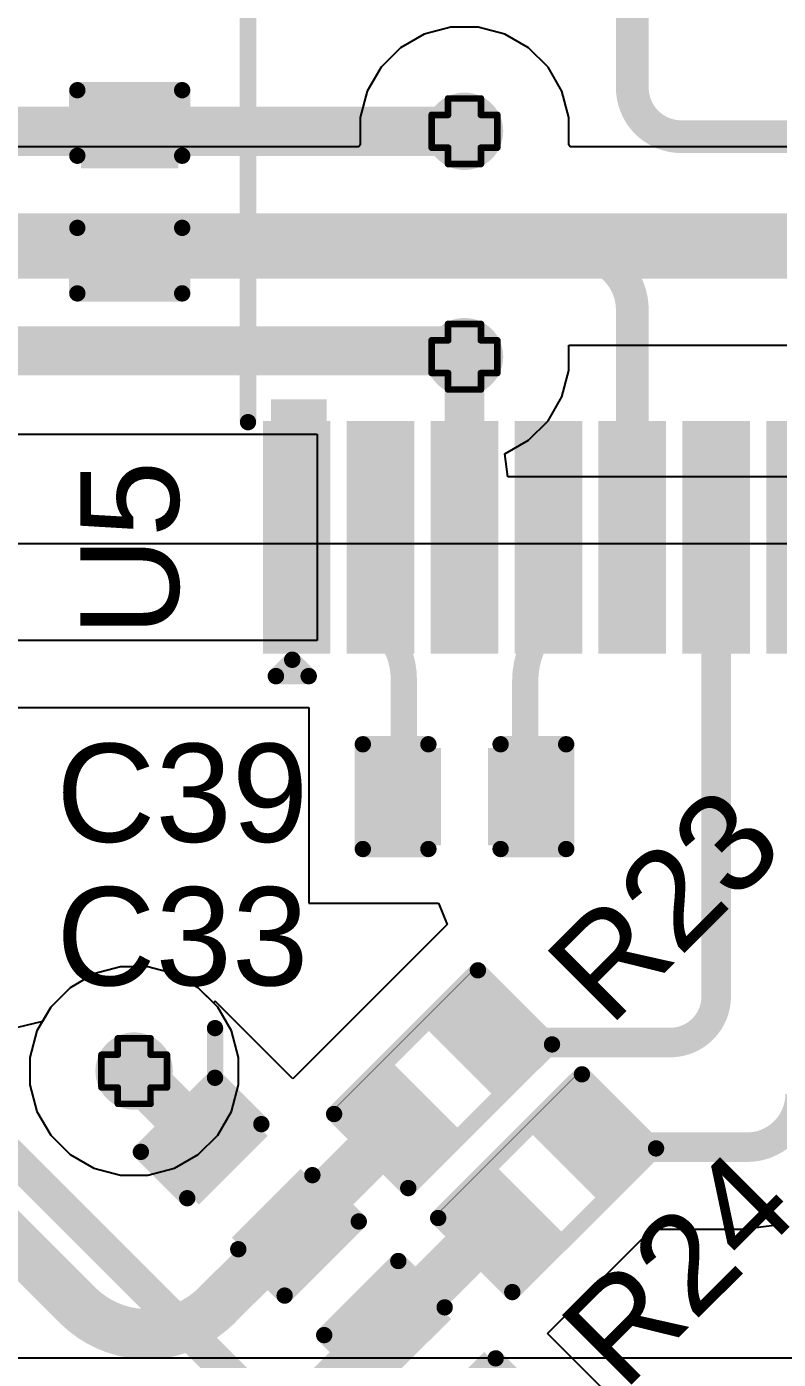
# Model space of a CAD drawing. Header units: inches. Extents: x -18 to 202, y -11 to 119.
# Drawn here: x 8.27 to 14.09, y 16.47 to 26.8 of the extents above; entities that cross this region are included whole.
import ezdxf

# ---------------------------------------------------------------- set-up
doc = ezdxf.new("R2010")
doc.units = ezdxf.units.IN
for name, color, linetype in [('Board Outline', 216, 'Continuous'), ('Bottom Layer', 5, 'Continuous'), ('Drill Drawing', 1, 'Continuous'), ('Ground', 16, 'Continuous'), ('Power', 76, 'Continuous'), ('Top Layer', 1, 'Continuous'), ('Top Overlay', 2, 'Continuous'), ('Top Paste', 8, 'Continuous'), ('Top Solder', 216, 'Continuous'), ('Via Holes', 16, 'Continuous')]:
    doc.layers.add(name, color=color, linetype=linetype)
doc.styles.add('Arial', font='', dxfattribs={"height": 0.2})
doc.styles.add('Arial Black_Bold', font='', dxfattribs={"height": 0.2})
doc.styles.get('Arial').set_extended_font_data('Arial')
doc.styles.get('Arial Black_Bold').set_extended_font_data('Arial Black', bold=True)

# ---------------------------------------------------------------- blocks, each defined once
blk = doc.blocks.new('TSSOP_20_12')
at = {"layer": 'Top Layer'}
for points in [[(-2, 3.085), (-2, 2.765), (-3.6, 2.765), (-3.6, 3.085)], [(3.6, 3.085), (3.6, 2.765), (2, 2.765), (2, 3.085)], [(-2, 2.435), (-2, 2.115), (-3.6, 2.115), (-3.6, 2.435)], [(3.6, 2.435), (3.6, 2.115), (2, 2.115), (2, 2.435)], [(-2, 1.785), (-2, 1.465), (-3.6, 1.465), (-3.6, 1.785)], [(3.6, 1.785), (3.6, 1.465), (2, 1.465), (2, 1.785)], [(-2, 1.135), (-2, 0.815), (-3.6, 0.815), (-3.6, 1.135)], [(3.6, 1.135), (3.6, 0.815), (2, 0.815), (2, 1.135)], [(-2, 0.485), (-2, 0.165), (-3.6, 0.165), (-3.6, 0.485)], [(3.6, 0.485), (3.6, 0.165), (2, 0.165), (2, 0.485)], [(-2, -0.165), (-2, -0.485), (-3.6, -0.485), (-3.6, -0.165)], [(3.6, -0.165), (3.6, -0.485), (2, -0.485), (2, -0.165)], [(-2, -0.815), (-2, -1.135), (-3.6, -1.135), (-3.6, -0.815)], [(3.6, -0.815), (3.6, -1.135), (2, -1.135), (2, -0.815)], [(-2, -1.465), (-2, -1.785), (-3.6, -1.785), (-3.6, -1.465)], [(3.6, -1.465), (3.6, -1.785), (2, -1.785), (2, -1.465)], [(-2, -2.115), (-2, -2.435), (-3.6, -2.435), (-3.6, -2.115)], [(3.6, -2.115), (3.6, -2.435), (2, -2.435), (2, -2.115)], [(-2, -2.765), (-2, -3.085), (-3.6, -3.085), (-3.6, -2.765)], [(3.6, -2.765), (3.6, -3.085), (2, -3.085), (2, -2.765)]]:
    blk.add_hatch(color=1, dxfattribs=at).paths.add_polyline_path(points)
at = {"layer": 'Top Overlay'}
blk.add_hatch(color=2, dxfattribs=at).paths.add_polyline_path([(-1.907, 2.693), (-1.729, 2.693), (-1.729, 3.125), (-1.907, 3.125)])
at = {"layer": 'Top Paste'}
for points in [[(-2, 3.085), (-2, 2.765), (-3.6, 2.765), (-3.6, 3.085)], [(3.6, 3.085), (3.6, 2.765), (2, 2.765), (2, 3.085)], [(-2, 2.435), (-2, 2.115), (-3.6, 2.115), (-3.6, 2.435)], [(3.6, 2.435), (3.6, 2.115), (2, 2.115), (2, 2.435)], [(-2, 1.785), (-2, 1.465), (-3.6, 1.465), (-3.6, 1.785)], [(3.6, 1.785), (3.6, 1.465), (2, 1.465), (2, 1.785)], [(-2, 1.135), (-2, 0.815), (-3.6, 0.815), (-3.6, 1.135)], [(3.6, 1.135), (3.6, 0.815), (2, 0.815), (2, 1.135)], [(-2, 0.485), (-2, 0.165), (-3.6, 0.165), (-3.6, 0.485)], [(3.6, 0.485), (3.6, 0.165), (2, 0.165), (2, 0.485)], [(-2, -0.165), (-2, -0.485), (-3.6, -0.485), (-3.6, -0.165)], [(3.6, -0.165), (3.6, -0.485), (2, -0.485), (2, -0.165)], [(-2, -0.815), (-2, -1.135), (-3.6, -1.135), (-3.6, -0.815)], [(3.6, -0.815), (3.6, -1.135), (2, -1.135), (2, -0.815)], [(-2, -1.465), (-2, -1.785), (-3.6, -1.785), (-3.6, -1.465)], [(3.6, -1.465), (3.6, -1.785), (2, -1.785), (2, -1.465)], [(-2, -2.115), (-2, -2.435), (-3.6, -2.435), (-3.6, -2.115)], [(3.6, -2.115), (3.6, -2.435), (2, -2.435), (2, -2.115)], [(-2, -2.765), (-2, -3.085), (-3.6, -3.085), (-3.6, -2.765)], [(3.6, -2.765), (3.6, -3.085), (2, -3.085), (2, -2.765)]]:
    blk.add_hatch(color=8, dxfattribs=at).paths.add_polyline_path(points)
at = {"layer": 'Top Solder'}
for points in [[(-1.898, 3.187), (-1.898, 2.663), (-3.702, 2.663), (-3.702, 3.187)], [(3.702, 3.187), (3.702, 2.663), (1.898, 2.663), (1.898, 3.187)], [(-1.898, 2.537), (-1.898, 2.013), (-3.702, 2.013), (-3.702, 2.537)], [(3.702, 2.537), (3.702, 2.013), (1.898, 2.013), (1.898, 2.537)], [(-1.898, 1.887), (-1.898, 1.363), (-3.702, 1.363), (-3.702, 1.887)], [(3.702, 1.887), (3.702, 1.363), (1.898, 1.363), (1.898, 1.887)], [(-1.898, 1.237), (-1.898, 0.713), (-3.702, 0.713), (-3.702, 1.237)], [(3.702, 1.237), (3.702, 0.713), (1.898, 0.713), (1.898, 1.237)], [(-1.898, 0.587), (-1.898, 0.063), (-3.702, 0.063), (-3.702, 0.587)], [(3.702, 0.587), (3.702, 0.063), (1.898, 0.063), (1.898, 0.587)], [(-1.898, -0.063), (-1.898, -0.587), (-3.702, -0.587), (-3.702, -0.063)], [(3.702, -0.063), (3.702, -0.587), (1.898, -0.587), (1.898, -0.063)], [(-1.898, -0.713), (-1.898, -1.237), (-3.702, -1.237), (-3.702, -0.713)], [(3.702, -0.713), (3.702, -1.237), (1.898, -1.237), (1.898, -0.713)], [(-1.898, -1.363), (-1.898, -1.887), (-3.702, -1.887), (-3.702, -1.363)], [(3.702, -1.363), (3.702, -1.887), (1.898, -1.887), (1.898, -1.363)], [(-1.898, -2.013), (-1.898, -2.537), (-3.702, -2.537), (-3.702, -2.013)], [(3.702, -2.013), (3.702, -2.537), (1.898, -2.537), (1.898, -2.013)], [(-1.898, -2.663), (-1.898, -3.187), (-3.702, -3.187), (-3.702, -2.663)], [(3.702, -2.663), (3.702, -3.187), (1.898, -3.187), (1.898, -2.663)]]:
    blk.add_hatch(color=216, dxfattribs=at).paths.add_polyline_path(points)
at = {"layer": 'Top Overlay'}
for points in [[(1.954, 3.302, 0.127, 0.127, 0), (-1.907, 3.302, 0.127, 0.127, 0)], [(-3.875, 3.086, 0.127, 0.127, 0), (-3.748, 2.959, 0.127, 0.127, 0)], [(-3.875, 3.086, 0.127, 0.127, 0), (-3.875, 2.832, 0.127, 0.127, 0)], [(-3.748, 2.959, 0.127, 0.127, 0), (-3.875, 2.832, 0.127, 0.127, 0)], [(-1.907, -3.302, 0.127, 0.127, 0), (1.954, -3.302, 0.127, 0.127, 0)]]:
    blk.add_lwpolyline(points, format="xyseb", dxfattribs=at)
for points in [[(-1.938, 3.302, 0.0635, 0.0635, 1), (-1.875, 3.302, 0.0635, 0.0635, 1)], [(1.922, 3.302, 0.0635, 0.0635, 1), (1.986, 3.302, 0.0635, 0.0635, 1)], [(-3.907, 3.086, 0.0635, 0.0635, 1), (-3.843, 3.086, 0.0635, 0.0635, 1)], [(-3.907, 3.086, 0.0635, 0.0635, 1), (-3.843, 3.086, 0.0635, 0.0635, 1)], [(-3.78, 2.959, 0.0635, 0.0635, 1), (-3.716, 2.959, 0.0635, 0.0635, 1)], [(-3.78, 2.959, 0.0635, 0.0635, 1), (-3.716, 2.959, 0.0635, 0.0635, 1)], [(-3.907, 2.832, 0.0635, 0.0635, 1), (-3.843, 2.832, 0.0635, 0.0635, 1)], [(-3.907, 2.832, 0.0635, 0.0635, 1), (-3.843, 2.832, 0.0635, 0.0635, 1)], [(-1.938, -3.302, 0.0635, 0.0635, 1), (-1.875, -3.302, 0.0635, 0.0635, 1)], [(1.922, -3.302, 0.0635, 0.0635, 1), (1.986, -3.302, 0.0635, 0.0635, 1)]]:
    blk.add_lwpolyline(points, format="xyseb", close=True, dxfattribs=at)
blk = doc.blocks.new('R___0402_33')
at = {"layer": 'Top Layer'}
for points in [[(-0.699, -0.318), (-0.699, 0.318), (-0.241, 0.318), (-0.241, -0.318)], [(0.241, -0.318), (0.241, 0.318), (0.699, 0.318), (0.699, -0.318)]]:
    blk.add_hatch(color=1, dxfattribs=at).paths.add_polyline_path(points)
at = {"layer": 'Top Paste'}
for points in [[(-0.699, -0.318), (-0.699, 0.318), (-0.241, 0.318), (-0.241, -0.318)], [(0.241, -0.318), (0.241, 0.318), (0.699, 0.318), (0.699, -0.318)]]:
    blk.add_hatch(color=8, dxfattribs=at).paths.add_polyline_path(points)
at = {"layer": 'Top Solder'}
for points in [[(-0.754, -0.373), (-0.754, 0.373), (-0.186, 0.373), (-0.186, -0.373)], [(0.186, -0.373), (0.186, 0.373), (0.754, 0.373), (0.754, -0.373)]]:
    blk.add_hatch(color=216, dxfattribs=at).paths.add_polyline_path(points)
at = {"layer": 'Top Overlay'}
for points in [[(-0.787, -0.406, 0.127, 0.127, 0), (-0.787, 0.406, 0.127, 0.127, 0)], [(0.787, 0.406, 0.127, 0.127, 0), (-0.787, 0.406, 0.127, 0.127, 0)], [(0.787, -0.406, 0.127, 0.127, 0), (0.787, 0.406, 0.127, 0.127, 0)], [(0.787, -0.406, 0.127, 0.127, 0), (-0.787, -0.406, 0.127, 0.127, 0)], [(0.813, -0.432, 0.00323, 0.00323, 0), (-0.813, -0.432, 0.00323, 0.00323, 0)]]:
    blk.add_lwpolyline(points, format="xyseb", dxfattribs=at)
for points in [[(-0.819, 0.406, 0.0635, 0.0635, 1), (-0.756, 0.406, 0.0635, 0.0635, 1)], [(-0.819, 0.406, 0.0635, 0.0635, 1), (-0.756, 0.406, 0.0635, 0.0635, 1)], [(0.756, 0.406, 0.0635, 0.0635, 1), (0.819, 0.406, 0.0635, 0.0635, 1)], [(0.756, 0.406, 0.0635, 0.0635, 1), (0.819, 0.406, 0.0635, 0.0635, 1)], [(-0.819, -0.406, 0.0635, 0.0635, 1), (-0.756, -0.406, 0.0635, 0.0635, 1)], [(-0.819, -0.406, 0.0635, 0.0635, 1), (-0.756, -0.406, 0.0635, 0.0635, 1)], [(0.756, -0.406, 0.0635, 0.0635, 1), (0.819, -0.406, 0.0635, 0.0635, 1)], [(0.756, -0.406, 0.0635, 0.0635, 1), (0.819, -0.406, 0.0635, 0.0635, 1)], [(-0.814, -0.432, 0.00161, 0.00161, 1), (-0.812, -0.432, 0.00161, 0.00161, 1)], [(0.812, -0.432, 0.00161, 0.00161, 1), (0.814, -0.432, 0.00161, 0.00161, 1)]]:
    blk.add_lwpolyline(points, format="xyseb", close=True, dxfattribs=at)
blk = doc.blocks.new('R___0402_34')
at = {"layer": 'Top Layer'}
for points in [[(-0.699, -0.318), (-0.699, 0.318), (-0.241, 0.318), (-0.241, -0.318)], [(0.241, -0.318), (0.241, 0.318), (0.699, 0.318), (0.699, -0.318)]]:
    blk.add_hatch(color=1, dxfattribs=at).paths.add_polyline_path(points)
at = {"layer": 'Top Paste'}
for points in [[(-0.699, -0.318), (-0.699, 0.318), (-0.241, 0.318), (-0.241, -0.318)], [(0.241, -0.318), (0.241, 0.318), (0.699, 0.318), (0.699, -0.318)]]:
    blk.add_hatch(color=8, dxfattribs=at).paths.add_polyline_path(points)
at = {"layer": 'Top Solder'}
for points in [[(-0.754, -0.373), (-0.754, 0.373), (-0.186, 0.373), (-0.186, -0.373)], [(0.186, -0.373), (0.186, 0.373), (0.754, 0.373), (0.754, -0.373)]]:
    blk.add_hatch(color=216, dxfattribs=at).paths.add_polyline_path(points)
at = {"layer": 'Top Overlay'}
for points in [[(-0.787, -0.406, 0.127, 0.127, 0), (-0.787, 0.406, 0.127, 0.127, 0)], [(0.787, 0.406, 0.127, 0.127, 0), (-0.787, 0.406, 0.127, 0.127, 0)], [(0.787, -0.406, 0.127, 0.127, 0), (0.787, 0.406, 0.127, 0.127, 0)], [(0.787, -0.406, 0.127, 0.127, 0), (-0.787, -0.406, 0.127, 0.127, 0)], [(0.813, -0.432, 0.00323, 0.00323, 0), (-0.813, -0.432, 0.00323, 0.00323, 0)]]:
    blk.add_lwpolyline(points, format="xyseb", dxfattribs=at)
for points in [[(-0.819, 0.406, 0.0635, 0.0635, 1), (-0.756, 0.406, 0.0635, 0.0635, 1)], [(-0.819, 0.406, 0.0635, 0.0635, 1), (-0.756, 0.406, 0.0635, 0.0635, 1)], [(0.756, 0.406, 0.0635, 0.0635, 1), (0.819, 0.406, 0.0635, 0.0635, 1)], [(0.756, 0.406, 0.0635, 0.0635, 1), (0.819, 0.406, 0.0635, 0.0635, 1)], [(-0.819, -0.406, 0.0635, 0.0635, 1), (-0.756, -0.406, 0.0635, 0.0635, 1)], [(-0.819, -0.406, 0.0635, 0.0635, 1), (-0.756, -0.406, 0.0635, 0.0635, 1)], [(0.756, -0.406, 0.0635, 0.0635, 1), (0.819, -0.406, 0.0635, 0.0635, 1)], [(0.756, -0.406, 0.0635, 0.0635, 1), (0.819, -0.406, 0.0635, 0.0635, 1)], [(-0.814, -0.432, 0.00161, 0.00161, 1), (-0.812, -0.432, 0.00161, 0.00161, 1)], [(0.812, -0.432, 0.00161, 0.00161, 1), (0.814, -0.432, 0.00161, 0.00161, 1)]]:
    blk.add_lwpolyline(points, format="xyseb", close=True, dxfattribs=at)
blk = doc.blocks.new('PJ_332A_6A_61')
at = {"layer": 'Top Overlay'}
blk.add_lwpolyline([(5.257, 2.569, 0.254, 0.254, 0), (5.257, -3.1, 0.254, 0.254, 0)], format="xyseb", dxfattribs=at)
blk = doc.blocks.new('C___0402_67')
at = {"layer": 'Top Layer'}
for points in [[(-0.699, -0.318), (-0.699, 0.318), (-0.241, 0.318), (-0.241, -0.318)], [(0.241, -0.318), (0.241, 0.318), (0.699, 0.318), (0.699, -0.318)]]:
    blk.add_hatch(color=1, dxfattribs=at).paths.add_polyline_path(points)
at = {"layer": 'Top Paste'}
for points in [[(-0.699, -0.318), (-0.699, 0.318), (-0.241, 0.318), (-0.241, -0.318)], [(0.241, -0.318), (0.241, 0.318), (0.699, 0.318), (0.699, -0.318)]]:
    blk.add_hatch(color=8, dxfattribs=at).paths.add_polyline_path(points)
at = {"layer": 'Top Solder'}
for points in [[(-0.758, -0.377), (-0.758, 0.377), (-0.181, 0.377), (-0.181, -0.377)], [(0.181, -0.377), (0.181, 0.377), (0.759, 0.377), (0.759, -0.377)]]:
    blk.add_hatch(color=216, dxfattribs=at).paths.add_polyline_path(points)
at = {"layer": 'Top Overlay'}
for points in [[(-0.787, 0.406, 0.127, 0.127, 0), (-0.787, -0.406, 0.127, 0.127, 0)], [(-0.279, 0.406, 0.127, 0.127, 0), (-0.787, 0.406, 0.127, 0.127, 0)], [(0.279, 0.406, 0.127, 0.127, 0), (0.787, 0.406, 0.127, 0.127, 0)], [(0.787, 0.406, 0.127, 0.127, 0), (0.787, -0.406, 0.127, 0.127, 0)], [(-0.787, -0.406, 0.127, 0.127, 0), (-0.279, -0.406, 0.127, 0.127, 0)], [(0.787, -0.406, 0.127, 0.127, 0), (0.279, -0.406, 0.127, 0.127, 0)]]:
    blk.add_lwpolyline(points, format="xyseb", dxfattribs=at)
for points in [[(-0.819, 0.406, 0.0635, 0.0635, 1), (-0.756, 0.406, 0.0635, 0.0635, 1)], [(-0.819, 0.406, 0.0635, 0.0635, 1), (-0.756, 0.406, 0.0635, 0.0635, 1)], [(-0.311, 0.406, 0.0635, 0.0635, 1), (-0.248, 0.406, 0.0635, 0.0635, 1)], [(0.248, 0.406, 0.0635, 0.0635, 1), (0.311, 0.406, 0.0635, 0.0635, 1)], [(0.756, 0.406, 0.0635, 0.0635, 1), (0.819, 0.406, 0.0635, 0.0635, 1)], [(0.756, 0.406, 0.0635, 0.0635, 1), (0.819, 0.406, 0.0635, 0.0635, 1)], [(-0.819, -0.406, 0.0635, 0.0635, 1), (-0.756, -0.406, 0.0635, 0.0635, 1)], [(-0.819, -0.406, 0.0635, 0.0635, 1), (-0.756, -0.406, 0.0635, 0.0635, 1)], [(-0.311, -0.406, 0.0635, 0.0635, 1), (-0.248, -0.406, 0.0635, 0.0635, 1)], [(0.248, -0.406, 0.0635, 0.0635, 1), (0.311, -0.406, 0.0635, 0.0635, 1)], [(0.756, -0.406, 0.0635, 0.0635, 1), (0.819, -0.406, 0.0635, 0.0635, 1)], [(0.756, -0.406, 0.0635, 0.0635, 1), (0.819, -0.406, 0.0635, 0.0635, 1)]]:
    blk.add_lwpolyline(points, format="xyseb", close=True, dxfattribs=at)
blk = doc.blocks.new('C___0402_70')
at = {"layer": 'Top Layer'}
for points in [[(-0.699, -0.318), (-0.699, 0.318), (-0.241, 0.318), (-0.241, -0.318)], [(0.241, -0.318), (0.241, 0.318), (0.699, 0.318), (0.699, -0.318)]]:
    blk.add_hatch(color=1, dxfattribs=at).paths.add_polyline_path(points)
at = {"layer": 'Top Paste'}
for points in [[(-0.699, -0.318), (-0.699, 0.318), (-0.241, 0.318), (-0.241, -0.318)], [(0.241, -0.318), (0.241, 0.318), (0.699, 0.318), (0.699, -0.318)]]:
    blk.add_hatch(color=8, dxfattribs=at).paths.add_polyline_path(points)
at = {"layer": 'Top Solder'}
for points in [[(-0.759, -0.377), (-0.759, 0.377), (-0.181, 0.377), (-0.181, -0.377)], [(0.181, -0.377), (0.181, 0.377), (0.758, 0.377), (0.758, -0.377)]]:
    blk.add_hatch(color=216, dxfattribs=at).paths.add_polyline_path(points)
at = {"layer": 'Top Overlay'}
for points in [[(-0.787, 0.406, 0.127, 0.127, 0), (-0.279, 0.406, 0.127, 0.127, 0)], [(-0.787, -0.406, 0.127, 0.127, 0), (-0.787, 0.406, 0.127, 0.127, 0)], [(0.279, 0.406, 0.127, 0.127, 0), (0.787, 0.406, 0.127, 0.127, 0)], [(0.787, -0.406, 0.127, 0.127, 0), (0.787, 0.406, 0.127, 0.127, 0)], [(-0.787, -0.406, 0.127, 0.127, 0), (-0.279, -0.406, 0.127, 0.127, 0)], [(0.279, -0.406, 0.127, 0.127, 0), (0.787, -0.406, 0.127, 0.127, 0)]]:
    blk.add_lwpolyline(points, format="xyseb", dxfattribs=at)
for points in [[(-0.819, 0.406, 0.0635, 0.0635, 1), (-0.756, 0.406, 0.0635, 0.0635, 1)], [(-0.819, 0.406, 0.0635, 0.0635, 1), (-0.756, 0.406, 0.0635, 0.0635, 1)], [(-0.311, 0.406, 0.0635, 0.0635, 1), (-0.248, 0.406, 0.0635, 0.0635, 1)], [(0.248, 0.406, 0.0635, 0.0635, 1), (0.311, 0.406, 0.0635, 0.0635, 1)], [(0.756, 0.406, 0.0635, 0.0635, 1), (0.819, 0.406, 0.0635, 0.0635, 1)], [(0.756, 0.406, 0.0635, 0.0635, 1), (0.819, 0.406, 0.0635, 0.0635, 1)], [(-0.819, -0.406, 0.0635, 0.0635, 1), (-0.756, -0.406, 0.0635, 0.0635, 1)], [(-0.819, -0.406, 0.0635, 0.0635, 1), (-0.756, -0.406, 0.0635, 0.0635, 1)], [(-0.311, -0.406, 0.0635, 0.0635, 1), (-0.248, -0.406, 0.0635, 0.0635, 1)], [(0.248, -0.406, 0.0635, 0.0635, 1), (0.311, -0.406, 0.0635, 0.0635, 1)], [(0.756, -0.406, 0.0635, 0.0635, 1), (0.819, -0.406, 0.0635, 0.0635, 1)], [(0.756, -0.406, 0.0635, 0.0635, 1), (0.819, -0.406, 0.0635, 0.0635, 1)]]:
    blk.add_lwpolyline(points, format="xyseb", close=True, dxfattribs=at)
blk = doc.blocks.new('C___0402_73')
at = {"layer": 'Top Layer'}
for points in [[(-0.699, -0.318), (-0.699, 0.318), (-0.241, 0.318), (-0.241, -0.318)], [(0.241, -0.318), (0.241, 0.318), (0.698, 0.318), (0.698, -0.318)]]:
    blk.add_hatch(color=1, dxfattribs=at).paths.add_polyline_path(points)
at = {"layer": 'Top Paste'}
for points in [[(-0.699, -0.318), (-0.699, 0.318), (-0.241, 0.318), (-0.241, -0.318)], [(0.241, -0.318), (0.241, 0.318), (0.698, 0.318), (0.698, -0.318)]]:
    blk.add_hatch(color=8, dxfattribs=at).paths.add_polyline_path(points)
at = {"layer": 'Top Solder'}
for points in [[(-0.758, -0.377), (-0.758, 0.377), (-0.181, 0.377), (-0.181, -0.377)], [(0.181, -0.377), (0.181, 0.377), (0.758, 0.377), (0.758, -0.377)]]:
    blk.add_hatch(color=216, dxfattribs=at).paths.add_polyline_path(points)
at = {"layer": 'Top Overlay'}
for points in [[(-0.279, 0.406, 0.127, 0.127, 0), (-0.787, 0.406, 0.127, 0.127, 0)], [(-0.787, 0.406, 0.127, 0.127, 0), (-0.787, -0.406, 0.127, 0.127, 0)], [(0.787, 0.406, 0.127, 0.127, 0), (0.279, 0.406, 0.127, 0.127, 0)], [(0.787, 0.406, 0.127, 0.127, 0), (0.787, -0.406, 0.127, 0.127, 0)], [(-0.279, -0.406, 0.127, 0.127, 0), (-0.787, -0.406, 0.127, 0.127, 0)], [(0.787, -0.406, 0.127, 0.127, 0), (0.279, -0.406, 0.127, 0.127, 0)]]:
    blk.add_lwpolyline(points, format="xyseb", dxfattribs=at)
for points in [[(-0.819, 0.406, 0.0635, 0.0635, 1), (-0.756, 0.406, 0.0635, 0.0635, 1)], [(-0.819, 0.406, 0.0635, 0.0635, 1), (-0.756, 0.406, 0.0635, 0.0635, 1)], [(-0.311, 0.406, 0.0635, 0.0635, 1), (-0.248, 0.406, 0.0635, 0.0635, 1)], [(0.248, 0.406, 0.0635, 0.0635, 1), (0.311, 0.406, 0.0635, 0.0635, 1)], [(0.756, 0.406, 0.0635, 0.0635, 1), (0.819, 0.406, 0.0635, 0.0635, 1)], [(0.756, 0.406, 0.0635, 0.0635, 1), (0.819, 0.406, 0.0635, 0.0635, 1)], [(-0.819, -0.406, 0.0635, 0.0635, 1), (-0.756, -0.406, 0.0635, 0.0635, 1)], [(-0.819, -0.406, 0.0635, 0.0635, 1), (-0.756, -0.406, 0.0635, 0.0635, 1)], [(-0.311, -0.406, 0.0635, 0.0635, 1), (-0.248, -0.406, 0.0635, 0.0635, 1)], [(0.248, -0.406, 0.0635, 0.0635, 1), (0.311, -0.406, 0.0635, 0.0635, 1)], [(0.756, -0.406, 0.0635, 0.0635, 1), (0.819, -0.406, 0.0635, 0.0635, 1)], [(0.756, -0.406, 0.0635, 0.0635, 1), (0.819, -0.406, 0.0635, 0.0635, 1)]]:
    blk.add_lwpolyline(points, format="xyseb", close=True, dxfattribs=at)
blk = doc.blocks.new('C___0402_76')
at = {"layer": 'Top Layer'}
for points in [[(-0.699, -0.318), (-0.699, 0.317), (-0.241, 0.317), (-0.241, -0.318)], [(0.241, -0.318), (0.241, 0.317), (0.698, 0.317), (0.698, -0.318)]]:
    blk.add_hatch(color=1, dxfattribs=at).paths.add_polyline_path(points)
at = {"layer": 'Top Paste'}
for points in [[(-0.699, -0.318), (-0.699, 0.317), (-0.241, 0.317), (-0.241, -0.318)], [(0.241, -0.318), (0.241, 0.317), (0.698, 0.317), (0.698, -0.318)]]:
    blk.add_hatch(color=8, dxfattribs=at).paths.add_polyline_path(points)
at = {"layer": 'Top Solder'}
for points in [[(-0.758, -0.377), (-0.758, 0.377), (-0.181, 0.377), (-0.181, -0.377)], [(0.181, -0.377), (0.181, 0.377), (0.758, 0.377), (0.758, -0.377)]]:
    blk.add_hatch(color=216, dxfattribs=at).paths.add_polyline_path(points)
at = {"layer": 'Top Overlay'}
for points in [[(-0.787, 0.406, 0.127, 0.127, 0), (-0.279, 0.406, 0.127, 0.127, 0)], [(-0.787, -0.406, 0.127, 0.127, 0), (-0.787, 0.406, 0.127, 0.127, 0)], [(0.279, 0.406, 0.127, 0.127, 0), (0.787, 0.406, 0.127, 0.127, 0)], [(0.787, -0.406, 0.127, 0.127, 0), (0.787, 0.406, 0.127, 0.127, 0)], [(-0.787, -0.406, 0.127, 0.127, 0), (-0.279, -0.406, 0.127, 0.127, 0)], [(0.279, -0.406, 0.127, 0.127, 0), (0.787, -0.406, 0.127, 0.127, 0)]]:
    blk.add_lwpolyline(points, format="xyseb", dxfattribs=at)
for points in [[(-0.819, 0.406, 0.0635, 0.0635, 1), (-0.756, 0.406, 0.0635, 0.0635, 1)], [(-0.819, 0.406, 0.0635, 0.0635, 1), (-0.756, 0.406, 0.0635, 0.0635, 1)], [(-0.311, 0.406, 0.0635, 0.0635, 1), (-0.248, 0.406, 0.0635, 0.0635, 1)], [(0.248, 0.406, 0.0635, 0.0635, 1), (0.311, 0.406, 0.0635, 0.0635, 1)], [(0.756, 0.406, 0.0635, 0.0635, 1), (0.819, 0.406, 0.0635, 0.0635, 1)], [(0.756, 0.406, 0.0635, 0.0635, 1), (0.819, 0.406, 0.0635, 0.0635, 1)], [(-0.819, -0.406, 0.0635, 0.0635, 1), (-0.756, -0.406, 0.0635, 0.0635, 1)], [(-0.819, -0.406, 0.0635, 0.0635, 1), (-0.756, -0.406, 0.0635, 0.0635, 1)], [(-0.311, -0.406, 0.0635, 0.0635, 1), (-0.248, -0.406, 0.0635, 0.0635, 1)], [(0.248, -0.406, 0.0635, 0.0635, 1), (0.311, -0.406, 0.0635, 0.0635, 1)], [(0.756, -0.406, 0.0635, 0.0635, 1), (0.819, -0.406, 0.0635, 0.0635, 1)], [(0.756, -0.406, 0.0635, 0.0635, 1), (0.819, -0.406, 0.0635, 0.0635, 1)]]:
    blk.add_lwpolyline(points, format="xyseb", close=True, dxfattribs=at)

msp = doc.modelspace()

# ---------------------------------------------------------------- hatches: boundary and pattern name
at = {"layer": 'Bottom Layer'}
h = msp.add_hatch(color=5, dxfattribs=at)
edge = h.paths.add_edge_path()
edge.add_arc((11.662, 25.987), 0.3, 0, 360)
h = msp.add_hatch(color=5, dxfattribs=at)
edge = h.paths.add_edge_path()
edge.add_arc((11.662, 24.24), 0.3, 0, 360)
h = msp.add_hatch(color=5, dxfattribs=at)
edge = h.paths.add_edge_path()
edge.add_arc((9.103, 18.703), 0.3, 0, 360)
at = {"layer": 'Ground'}
h = msp.add_hatch(color=16, dxfattribs=at)
edge = h.paths.add_edge_path()
edge.add_arc((11.662, 25.987), 0.3, 0, 360)
h = msp.add_hatch(color=16, dxfattribs=at)
edge = h.paths.add_edge_path()
edge.add_arc((11.662, 24.24), 0.3, 0, 360)
h = msp.add_hatch(color=16, dxfattribs=at)
edge = h.paths.add_edge_path()
edge.add_arc((9.103, 18.703), 0.3, 0, 360)
at = {"layer": 'Power'}
h = msp.add_hatch(color=76, dxfattribs=at)
edge = h.paths.add_edge_path()
edge.add_arc((11.662, 25.987), 0.3, 0, 360)
h = msp.add_hatch(color=76, dxfattribs=at)
edge = h.paths.add_edge_path()
edge.add_arc((11.662, 24.24), 0.3, 0, 360)
h = msp.add_hatch(color=76, dxfattribs=at)
edge = h.paths.add_edge_path()
edge.add_arc((9.103, 18.703), 0.3, 0, 360)
at = {"layer": 'Top Layer'}
h = msp.add_hatch(color=1, dxfattribs=at)
edge = h.paths.add_edge_path()
edge.add_arc((11.662, 25.987), 0.3, 0, 360)
h = msp.add_hatch(color=1, dxfattribs=at)
edge = h.paths.add_edge_path()
edge.add_arc((11.662, 24.24), 0.3, 0, 360)
h = msp.add_hatch(color=1, dxfattribs=at)
edge = h.paths.add_edge_path()
edge.add_arc((9.103, 18.703), 0.3, 0, 360)
at = {"layer": 'Via Holes'}
h = msp.add_hatch(color=7, dxfattribs=at)
edge = h.paths.add_edge_path()
edge.add_arc((11.662, 25.987), 0.15, 0, 360)
h = msp.add_hatch(color=7, dxfattribs=at)
edge = h.paths.add_edge_path()
edge.add_arc((11.662, 24.24), 0.15, 0, 360)
h = msp.add_hatch(color=7, dxfattribs=at)
edge = h.paths.add_edge_path()
edge.add_arc((9.103, 18.703), 0.15, 0, 360)

# ---------------------------------------------------------------- linework, layer by layer
at = {"layer": 'Board Outline'}
msp.add_lwpolyline([(44.23, 62.31, 0.254, 0.254, -3.535496), (7.565, 62.289, 0.254, 0.254, 0)], format="xyseb", dxfattribs=at)
at = {"layer": 'Drill Drawing'}
for points in [[(11.535, 26.114, 0.0508, 0.0508, 0), (11.535, 26.241, 0.0508, 0.0508, 0)], [(11.535, 26.241, 0.0508, 0.0508, 0), (11.789, 26.241, 0.0508, 0.0508, 0)], [(11.789, 26.114, 0.0508, 0.0508, 0), (11.789, 26.241, 0.0508, 0.0508, 0)], [(11.408, 25.86, 0.0508, 0.0508, 0), (11.408, 26.114, 0.0508, 0.0508, 0)], [(11.408, 26.114, 0.0508, 0.0508, 0), (11.535, 26.114, 0.0508, 0.0508, 0)], [(11.789, 26.114, 0.0508, 0.0508, 0), (11.916, 26.114, 0.0508, 0.0508, 0)], [(11.916, 25.86, 0.0508, 0.0508, 0), (11.916, 26.114, 0.0508, 0.0508, 0)], [(11.408, 25.86, 0.0508, 0.0508, 0), (11.535, 25.86, 0.0508, 0.0508, 0)], [(11.535, 25.733, 0.0508, 0.0508, 0), (11.535, 25.86, 0.0508, 0.0508, 0)], [(11.789, 25.86, 0.0508, 0.0508, 0), (11.916, 25.86, 0.0508, 0.0508, 0)], [(11.789, 25.733, 0.0508, 0.0508, 0), (11.789, 25.86, 0.0508, 0.0508, 0)], [(11.535, 25.733, 0.0508, 0.0508, 0), (11.789, 25.733, 0.0508, 0.0508, 0)], [(11.535, 24.367, 0.0508, 0.0508, 0), (11.535, 24.494, 0.0508, 0.0508, 0)], [(11.535, 24.494, 0.0508, 0.0508, 0), (11.789, 24.494, 0.0508, 0.0508, 0)], [(11.789, 24.367, 0.0508, 0.0508, 0), (11.789, 24.494, 0.0508, 0.0508, 0)], [(11.408, 24.113, 0.0508, 0.0508, 0), (11.408, 24.367, 0.0508, 0.0508, 0)], [(11.408, 24.367, 0.0508, 0.0508, 0), (11.535, 24.367, 0.0508, 0.0508, 0)], [(11.789, 24.367, 0.0508, 0.0508, 0), (11.916, 24.367, 0.0508, 0.0508, 0)], [(11.916, 24.113, 0.0508, 0.0508, 0), (11.916, 24.367, 0.0508, 0.0508, 0)], [(11.408, 24.113, 0.0508, 0.0508, 0), (11.535, 24.113, 0.0508, 0.0508, 0)], [(11.535, 23.986, 0.0508, 0.0508, 0), (11.535, 24.113, 0.0508, 0.0508, 0)], [(11.789, 24.113, 0.0508, 0.0508, 0), (11.916, 24.113, 0.0508, 0.0508, 0)], [(11.789, 23.986, 0.0508, 0.0508, 0), (11.789, 24.113, 0.0508, 0.0508, 0)], [(11.535, 23.986, 0.0508, 0.0508, 0), (11.789, 23.986, 0.0508, 0.0508, 0)], [(8.976, 18.83, 0.0508, 0.0508, 0), (8.976, 18.957, 0.0508, 0.0508, 0)], [(8.976, 18.957, 0.0508, 0.0508, 0), (9.23, 18.957, 0.0508, 0.0508, 0)], [(9.23, 18.83, 0.0508, 0.0508, 0), (9.23, 18.957, 0.0508, 0.0508, 0)], [(8.849, 18.576, 0.0508, 0.0508, 0), (8.849, 18.83, 0.0508, 0.0508, 0)], [(8.849, 18.83, 0.0508, 0.0508, 0), (8.976, 18.83, 0.0508, 0.0508, 0)], [(9.23, 18.83, 0.0508, 0.0508, 0), (9.357, 18.83, 0.0508, 0.0508, 0)], [(9.357, 18.576, 0.0508, 0.0508, 0), (9.357, 18.83, 0.0508, 0.0508, 0)], [(8.849, 18.576, 0.0508, 0.0508, 0), (8.976, 18.576, 0.0508, 0.0508, 0)], [(8.976, 18.449, 0.0508, 0.0508, 0), (8.976, 18.576, 0.0508, 0.0508, 0)], [(9.23, 18.576, 0.0508, 0.0508, 0), (9.357, 18.576, 0.0508, 0.0508, 0)], [(9.23, 18.449, 0.0508, 0.0508, 0), (9.23, 18.576, 0.0508, 0.0508, 0)], [(8.976, 18.449, 0.0508, 0.0508, 0), (9.23, 18.449, 0.0508, 0.0508, 0)]]:
    msp.add_lwpolyline(points, format="xyseb", dxfattribs=at)
for points in [[(11.522, 26.241, 0.0254, 0.0254, 1), (11.548, 26.241, 0.0254, 0.0254, 1)], [(11.522, 26.241, 0.0254, 0.0254, 1), (11.548, 26.241, 0.0254, 0.0254, 1)], [(11.776, 26.241, 0.0254, 0.0254, 1), (11.802, 26.241, 0.0254, 0.0254, 1)], [(11.776, 26.241, 0.0254, 0.0254, 1), (11.802, 26.241, 0.0254, 0.0254, 1)], [(11.395, 26.114, 0.0254, 0.0254, 1), (11.421, 26.114, 0.0254, 0.0254, 1)], [(11.395, 26.114, 0.0254, 0.0254, 1), (11.421, 26.114, 0.0254, 0.0254, 1)], [(11.522, 26.114, 0.0254, 0.0254, 1), (11.548, 26.114, 0.0254, 0.0254, 1)], [(11.522, 26.114, 0.0254, 0.0254, 1), (11.548, 26.114, 0.0254, 0.0254, 1)], [(11.776, 26.114, 0.0254, 0.0254, 1), (11.802, 26.114, 0.0254, 0.0254, 1)], [(11.776, 26.114, 0.0254, 0.0254, 1), (11.802, 26.114, 0.0254, 0.0254, 1)], [(11.903, 26.114, 0.0254, 0.0254, 1), (11.929, 26.114, 0.0254, 0.0254, 1)], [(11.903, 26.114, 0.0254, 0.0254, 1), (11.929, 26.114, 0.0254, 0.0254, 1)], [(11.395, 25.86, 0.0254, 0.0254, 1), (11.421, 25.86, 0.0254, 0.0254, 1)], [(11.395, 25.86, 0.0254, 0.0254, 1), (11.421, 25.86, 0.0254, 0.0254, 1)], [(11.522, 25.86, 0.0254, 0.0254, 1), (11.548, 25.86, 0.0254, 0.0254, 1)], [(11.522, 25.86, 0.0254, 0.0254, 1), (11.548, 25.86, 0.0254, 0.0254, 1)], [(11.776, 25.86, 0.0254, 0.0254, 1), (11.802, 25.86, 0.0254, 0.0254, 1)], [(11.776, 25.86, 0.0254, 0.0254, 1), (11.802, 25.86, 0.0254, 0.0254, 1)], [(11.903, 25.86, 0.0254, 0.0254, 1), (11.929, 25.86, 0.0254, 0.0254, 1)], [(11.903, 25.86, 0.0254, 0.0254, 1), (11.929, 25.86, 0.0254, 0.0254, 1)], [(11.522, 25.733, 0.0254, 0.0254, 1), (11.548, 25.733, 0.0254, 0.0254, 1)], [(11.522, 25.733, 0.0254, 0.0254, 1), (11.548, 25.733, 0.0254, 0.0254, 1)], [(11.776, 25.733, 0.0254, 0.0254, 1), (11.802, 25.733, 0.0254, 0.0254, 1)], [(11.776, 25.733, 0.0254, 0.0254, 1), (11.802, 25.733, 0.0254, 0.0254, 1)], [(11.522, 24.494, 0.0254, 0.0254, 1), (11.548, 24.494, 0.0254, 0.0254, 1)], [(11.522, 24.494, 0.0254, 0.0254, 1), (11.548, 24.494, 0.0254, 0.0254, 1)], [(11.776, 24.494, 0.0254, 0.0254, 1), (11.802, 24.494, 0.0254, 0.0254, 1)], [(11.776, 24.494, 0.0254, 0.0254, 1), (11.802, 24.494, 0.0254, 0.0254, 1)], [(11.395, 24.367, 0.0254, 0.0254, 1), (11.421, 24.367, 0.0254, 0.0254, 1)], [(11.395, 24.367, 0.0254, 0.0254, 1), (11.421, 24.367, 0.0254, 0.0254, 1)], [(11.522, 24.367, 0.0254, 0.0254, 1), (11.548, 24.367, 0.0254, 0.0254, 1)], [(11.522, 24.367, 0.0254, 0.0254, 1), (11.548, 24.367, 0.0254, 0.0254, 1)], [(11.776, 24.367, 0.0254, 0.0254, 1), (11.802, 24.367, 0.0254, 0.0254, 1)], [(11.776, 24.367, 0.0254, 0.0254, 1), (11.802, 24.367, 0.0254, 0.0254, 1)], [(11.903, 24.367, 0.0254, 0.0254, 1), (11.929, 24.367, 0.0254, 0.0254, 1)], [(11.903, 24.367, 0.0254, 0.0254, 1), (11.929, 24.367, 0.0254, 0.0254, 1)], [(11.395, 24.113, 0.0254, 0.0254, 1), (11.421, 24.113, 0.0254, 0.0254, 1)], [(11.395, 24.113, 0.0254, 0.0254, 1), (11.421, 24.113, 0.0254, 0.0254, 1)], [(11.522, 24.113, 0.0254, 0.0254, 1), (11.548, 24.113, 0.0254, 0.0254, 1)], [(11.522, 24.113, 0.0254, 0.0254, 1), (11.548, 24.113, 0.0254, 0.0254, 1)], [(11.776, 24.113, 0.0254, 0.0254, 1), (11.802, 24.113, 0.0254, 0.0254, 1)], [(11.776, 24.113, 0.0254, 0.0254, 1), (11.802, 24.113, 0.0254, 0.0254, 1)], [(11.903, 24.113, 0.0254, 0.0254, 1), (11.929, 24.113, 0.0254, 0.0254, 1)], [(11.903, 24.113, 0.0254, 0.0254, 1), (11.929, 24.113, 0.0254, 0.0254, 1)], [(11.522, 23.986, 0.0254, 0.0254, 1), (11.548, 23.986, 0.0254, 0.0254, 1)], [(11.522, 23.986, 0.0254, 0.0254, 1), (11.548, 23.986, 0.0254, 0.0254, 1)], [(11.776, 23.986, 0.0254, 0.0254, 1), (11.802, 23.986, 0.0254, 0.0254, 1)], [(11.776, 23.986, 0.0254, 0.0254, 1), (11.802, 23.986, 0.0254, 0.0254, 1)], [(8.964, 18.957, 0.0254, 0.0254, 1), (8.989, 18.957, 0.0254, 0.0254, 1)], [(8.964, 18.957, 0.0254, 0.0254, 1), (8.989, 18.957, 0.0254, 0.0254, 1)], [(9.218, 18.957, 0.0254, 0.0254, 1), (9.243, 18.957, 0.0254, 0.0254, 1)], [(9.218, 18.957, 0.0254, 0.0254, 1), (9.243, 18.957, 0.0254, 0.0254, 1)], [(8.837, 18.83, 0.0254, 0.0254, 1), (8.862, 18.83, 0.0254, 0.0254, 1)], [(8.837, 18.83, 0.0254, 0.0254, 1), (8.862, 18.83, 0.0254, 0.0254, 1)], [(8.964, 18.83, 0.0254, 0.0254, 1), (8.989, 18.83, 0.0254, 0.0254, 1)], [(8.964, 18.83, 0.0254, 0.0254, 1), (8.989, 18.83, 0.0254, 0.0254, 1)], [(9.218, 18.83, 0.0254, 0.0254, 1), (9.243, 18.83, 0.0254, 0.0254, 1)], [(9.218, 18.83, 0.0254, 0.0254, 1), (9.243, 18.83, 0.0254, 0.0254, 1)], [(9.345, 18.83, 0.0254, 0.0254, 1), (9.37, 18.83, 0.0254, 0.0254, 1)], [(9.345, 18.83, 0.0254, 0.0254, 1), (9.37, 18.83, 0.0254, 0.0254, 1)], [(8.837, 18.576, 0.0254, 0.0254, 1), (8.862, 18.576, 0.0254, 0.0254, 1)], [(8.837, 18.576, 0.0254, 0.0254, 1), (8.862, 18.576, 0.0254, 0.0254, 1)], [(8.964, 18.576, 0.0254, 0.0254, 1), (8.989, 18.576, 0.0254, 0.0254, 1)], [(8.964, 18.576, 0.0254, 0.0254, 1), (8.989, 18.576, 0.0254, 0.0254, 1)], [(9.218, 18.576, 0.0254, 0.0254, 1), (9.243, 18.576, 0.0254, 0.0254, 1)], [(9.218, 18.576, 0.0254, 0.0254, 1), (9.243, 18.576, 0.0254, 0.0254, 1)], [(9.345, 18.576, 0.0254, 0.0254, 1), (9.37, 18.576, 0.0254, 0.0254, 1)], [(9.345, 18.576, 0.0254, 0.0254, 1), (9.37, 18.576, 0.0254, 0.0254, 1)], [(8.964, 18.449, 0.0254, 0.0254, 1), (8.989, 18.449, 0.0254, 0.0254, 1)], [(8.964, 18.449, 0.0254, 0.0254, 1), (8.989, 18.449, 0.0254, 0.0254, 1)], [(9.218, 18.449, 0.0254, 0.0254, 1), (9.243, 18.449, 0.0254, 0.0254, 1)], [(9.218, 18.449, 0.0254, 0.0254, 1), (9.243, 18.449, 0.0254, 0.0254, 1)]]:
    msp.add_lwpolyline(points, format="xyseb", close=True, dxfattribs=at)
at = {"layer": 'Power'}
for p, q in [((11.556, 26.795), (11.35, 26.74)), ((11.768, 26.795), (11.556, 26.795)), ((11.974, 26.74), (11.768, 26.795)), ((11.35, 26.74), (11.166, 26.634)), ((12.158, 26.634), (11.974, 26.74)), ((11.166, 26.634), (11.016, 26.484)), ((12.309, 26.484), (12.158, 26.634)), ((11.016, 26.484), (10.909, 26.299)), ((12.415, 26.299), (12.309, 26.484)), ((10.909, 26.299), (10.854, 26.094)), ((12.47, 26.094), (12.415, 26.299)), ((10.854, 26.094), (10.854, 25.881)), ((12.47, 25.881), (12.47, 26.094)), ((10.843, 25.867), (5.334, 25.867)), ((10.854, 25.881), (10.843, 25.867)), ((12.481, 25.867), (12.47, 25.881)), ((14.659, 25.867), (12.481, 25.867)), ((12.47, 24.133), (12.47, 24.33)), ((12.47, 24.33), (14.659, 24.33)), ((12.415, 23.928), (12.47, 24.133)), ((12.309, 23.744), (12.415, 23.928)), ((12.158, 23.593), (12.309, 23.744)), ((11.974, 23.487), (12.158, 23.593)), ((11.997, 23.309), (11.974, 23.487)), ((11.974, 23.487), (11.974, 23.487)), ((19.832, 23.309), (11.997, 23.309)), ((5.096, 22.791), (19.845, 22.791)), ((8.791, 19.456), (8.607, 19.349)), ((8.997, 19.511), (8.791, 19.456)), ((9.21, 19.511), (8.997, 19.511)), ((9.415, 19.456), (9.21, 19.511)), ((9.599, 19.349), (9.415, 19.456)), ((8.607, 19.349), (8.457, 19.199)), ((9.75, 19.199), (9.599, 19.349)), ((8.457, 19.199), (8.35, 19.015)), ((9.856, 19.015), (9.75, 19.199)), ((8.35, 19.015), (8.295, 18.809)), ((9.911, 18.809), (9.856, 19.015)), ((8.295, 18.809), (8.295, 18.596)), ((9.911, 18.596), (9.911, 18.809)), ((8.295, 18.596), (8.35, 18.391)), ((9.856, 18.391), (9.911, 18.596)), ((8.35, 18.391), (8.457, 18.207)), ((9.75, 18.207), (9.856, 18.391)), ((8.457, 18.207), (8.607, 18.056)), ((9.599, 18.056), (9.75, 18.207)), ((8.607, 18.056), (8.791, 17.95)), ((9.415, 17.95), (9.599, 18.056)), ((8.791, 17.95), (8.997, 17.895)), ((8.997, 17.895), (9.21, 17.895)), ((9.21, 17.895), (9.415, 17.95)), ((19.803, 16.477), (0.16, 16.477))]:
    msp.add_line(p, q, dxfattribs=at)
msp.add_lwpolyline([(5.08, 25.098, 0.508, 0.508, 0), (14.912, 25.098, 0.508, 0.508, 0)], format="xyseb", dxfattribs=at)
at = {"layer": 'Top Layer'}
for p, q in [((6.403, 23.639), (10.522, 23.639)), ((10.522, 23.639), (10.522, 22.039)), ((10.522, 22.039), (4.529, 22.039)), ((4.529, 21.521), (10.456, 21.521)), ((10.456, 21.521), (10.456, 20.005)), ((10.456, 20.005), (11.461, 20.005)), ((11.461, 20.005), (11.529, 19.84)), ((11.529, 19.84), (10.724, 19.035)), ((8.791, 19.456), (8.607, 19.349)), ((8.997, 19.511), (8.791, 19.456)), ((9.21, 19.511), (8.997, 19.511)), ((9.415, 19.456), (9.21, 19.511)), ((9.599, 19.349), (9.415, 19.456)), ((8.607, 19.349), (8.457, 19.199)), ((9.717, 19.232), (9.599, 19.349)), ((9.73, 19.244), (9.717, 19.232)), ((10.331, 18.642), (9.73, 19.244)), ((8.457, 19.199), (8.392, 19.087)), ((8.392, 19.087), (8.188, 19.039)), ((10.724, 19.035), (10.331, 18.642)), ((12.305, 16.669), (13.114, 17.478)), ((13.114, 17.478), (13.85, 17.478)), ((13.85, 17.478), (13.899, 17.488)), ((13.899, 17.488), (14.12, 17.517)), ((12.856, 16.118), (12.305, 16.669))]:
    msp.add_line(p, q, dxfattribs=at)
for points in [[(12.962, 26.325, 0.254, 0.254, 0), (12.962, 28.439, 0.254, 0.254, 0)], [(13.342, 25.945, 0.254, 0.254, -0.414214), (12.962, 26.325, 0.254, 0.254, 0)], [(7.776, 25.987, 0.381, 0.381, 0), (9.069, 25.987, 0.381, 0.381, 0)], [(9.069, 25.987, 0.381, 0.381, 0), (11.662, 25.987, 0.381, 0.381, 0)], [(13.342, 25.945, 0.254, 0.254, 0), (19.358, 25.945, 0.254, 0.254, 0)], [(9.069, 25.048, 0.254, 0.254, 0), (12.518, 25.048, 0.254, 0.254, 0)], [(12.518, 25.048, 0.254, 0.254, -0.414214), (12.962, 24.604, 0.254, 0.254, 0)], [(12.962, 22.839, 0.254, 0.254, 0), (12.962, 24.604, 0.254, 0.254, 0)], [(6.785, 24.286, 0.381, 0.381, 0), (11.616, 24.286, 0.381, 0.381, 0)], [(11.616, 24.286, 0.254, 0.254, -0.414214), (11.662, 24.24, 0.254, 0.254, 0)], [(11.662, 22.846, 0.305, 0.305, 0), (11.662, 24.24, 0.305, 0.305, 0)], [(13.612, 19.282, 0.229, 0.229, 0), (13.612, 22.839, 0.229, 0.229, 0)], [(11.021, 22.152, 0.203, 0.203, -0.198912), (11.192, 21.738, 0.203, 0.203, 0)], [(12.132, 21.722, 0.203, 0.203, -0.198912), (12.332, 22.205, 0.203, 0.203, 0)], [(11.192, 20.83, 0.203, 0.203, 0), (11.192, 21.738, 0.203, 0.203, 0)], [(12.132, 20.83, 0.203, 0.203, 0), (12.132, 21.722, 0.203, 0.203, 0)], [(13.612, 19.282, 0.229, 0.229, -0.414214), (13.255, 18.924, 0.229, 0.229, 0)], [(11.828, 18.972, 0.229, 0.229, 0), (11.891, 18.909, 0.229, 0.229, 0)], [(11.891, 18.909, 0.229, 0.229, 0), (12.053, 18.909, 0.229, 0.229, 0)], [(12.053, 18.909, 0.229, 0.229, 0), (12.068, 18.924, 0.229, 0.229, 0)], [(12.068, 18.924, 0.229, 0.229, 0), (13.255, 18.924, 0.229, 0.229, 0)], [(9.103, 18.703, 0.381, 0.381, 0), (9.667, 18.139, 0.381, 0.381, 0)], [(7.016, 18.536, 0.389, 0.389, 0), (8.666, 16.887, 0.389, 0.389, 0)], [(14.262, 18.525, 0.229, 0.229, -0.414214), (13.85, 18.113, 0.229, 0.229, 0)], [(10.619, 17.762, 0.389, 0.389, 0), (11.164, 18.307, 0.389, 0.389, 0)], [(12.634, 18.166, 0.229, 0.229, 0), (12.697, 18.103, 0.229, 0.229, 0)], [(12.697, 18.103, 0.229, 0.229, 0), (12.859, 18.103, 0.229, 0.229, 0)], [(12.859, 18.103, 0.229, 0.229, 0), (12.869, 18.113, 0.229, 0.229, 0)], [(12.869, 18.113, 0.229, 0.229, 0), (13.85, 18.113, 0.229, 0.229, 0)], [(10.331, 17.475, 0.389, 0.389, 0), (10.619, 17.762, 0.389, 0.389, 0)], [(9.743, 16.887, 0.389, 0.389, 0), (10.331, 17.475, 0.389, 0.389, 0)], [(11.087, 16.72, 0.389, 0.389, 0), (11.919, 17.552, 0.389, 0.389, 0)], [(9.743, 16.887, 0.389, 0.389, -0.414214), (8.666, 16.887, 0.389, 0.389, 0)], [(10.118, 15.751, 0.389, 0.389, 0), (11.087, 16.72, 0.389, 0.389, 0)]]:
    msp.add_lwpolyline(points, format="xyseb", dxfattribs=at)
for points in [[(12.899, 26.325, 0.127, 0.127, 1), (13.026, 26.325, 0.127, 0.127, 1)], [(12.899, 26.325, 0.127, 0.127, 1), (13.026, 26.325, 0.127, 0.127, 1)], [(8.974, 25.987, 0.191, 0.191, 1), (9.164, 25.987, 0.191, 0.191, 1)], [(8.974, 25.987, 0.191, 0.191, 1), (9.164, 25.987, 0.191, 0.191, 1)], [(11.567, 25.987, 0.191, 0.191, 1), (11.757, 25.987, 0.191, 0.191, 1)], [(13.278, 25.945, 0.127, 0.127, 1), (13.405, 25.945, 0.127, 0.127, 1)], [(13.278, 25.945, 0.127, 0.127, 1), (13.405, 25.945, 0.127, 0.127, 1)], [(9.005, 25.048, 0.127, 0.127, 1), (9.132, 25.048, 0.127, 0.127, 1)], [(12.455, 25.048, 0.127, 0.127, 1), (12.582, 25.048, 0.127, 0.127, 1)], [(12.455, 25.048, 0.127, 0.127, 1), (12.582, 25.048, 0.127, 0.127, 1)], [(12.899, 24.604, 0.127, 0.127, 1), (13.026, 24.604, 0.127, 0.127, 1)], [(12.899, 24.604, 0.127, 0.127, 1), (13.026, 24.604, 0.127, 0.127, 1)], [(11.521, 24.286, 0.191, 0.191, 1), (11.711, 24.286, 0.191, 0.191, 1)], [(11.553, 24.286, 0.127, 0.127, 1), (11.68, 24.286, 0.127, 0.127, 1)], [(11.586, 24.24, 0.152, 0.152, 1), (11.738, 24.24, 0.152, 0.152, 1)], [(11.599, 24.24, 0.127, 0.127, 1), (11.726, 24.24, 0.127, 0.127, 1)], [(11.586, 22.846, 0.152, 0.152, 1), (11.738, 22.846, 0.152, 0.152, 1)], [(12.899, 22.839, 0.127, 0.127, 1), (13.026, 22.839, 0.127, 0.127, 1)], [(13.555, 22.839, 0.114, 0.114, 1), (13.669, 22.839, 0.114, 0.114, 1)], [(10.97, 22.152, 0.102, 0.102, 1), (11.071, 22.152, 0.102, 0.102, 1)], [(12.281, 22.205, 0.102, 0.102, 1), (12.383, 22.205, 0.102, 0.102, 1)], [(11.141, 21.738, 0.102, 0.102, 1), (11.243, 21.738, 0.102, 0.102, 1)], [(11.141, 21.738, 0.102, 0.102, 1), (11.243, 21.738, 0.102, 0.102, 1)], [(12.081, 21.722, 0.102, 0.102, 1), (12.183, 21.722, 0.102, 0.102, 1)], [(12.081, 21.722, 0.102, 0.102, 1), (12.183, 21.722, 0.102, 0.102, 1)], [(11.141, 20.83, 0.102, 0.102, 1), (11.243, 20.83, 0.102, 0.102, 1)], [(12.081, 20.83, 0.102, 0.102, 1), (12.183, 20.83, 0.102, 0.102, 1)], [(13.555, 19.282, 0.114, 0.114, 1), (13.669, 19.282, 0.114, 0.114, 1)], [(13.555, 19.282, 0.114, 0.114, 1), (13.669, 19.282, 0.114, 0.114, 1)], [(11.771, 18.972, 0.114, 0.114, 1), (11.885, 18.972, 0.114, 0.114, 1)], [(11.834, 18.909, 0.114, 0.114, 1), (11.948, 18.909, 0.114, 0.114, 1)], [(11.834, 18.909, 0.114, 0.114, 1), (11.948, 18.909, 0.114, 0.114, 1)], [(11.996, 18.909, 0.114, 0.114, 1), (12.11, 18.909, 0.114, 0.114, 1)], [(11.996, 18.909, 0.114, 0.114, 1), (12.11, 18.909, 0.114, 0.114, 1)], [(12.011, 18.924, 0.114, 0.114, 1), (12.125, 18.924, 0.114, 0.114, 1)], [(12.011, 18.924, 0.114, 0.114, 1), (12.125, 18.924, 0.114, 0.114, 1)], [(13.197, 18.924, 0.114, 0.114, 1), (13.312, 18.924, 0.114, 0.114, 1)], [(13.197, 18.924, 0.114, 0.114, 1), (13.312, 18.924, 0.114, 0.114, 1)], [(9.008, 18.703, 0.191, 0.191, 1), (9.199, 18.703, 0.191, 0.191, 1)], [(11.066, 18.307, 0.195, 0.195, 1), (11.261, 18.307, 0.195, 0.195, 1)], [(9.571, 18.139, 0.191, 0.191, 1), (9.762, 18.139, 0.191, 0.191, 1)], [(12.577, 18.166, 0.114, 0.114, 1), (12.692, 18.166, 0.114, 0.114, 1)], [(12.64, 18.103, 0.114, 0.114, 1), (12.754, 18.103, 0.114, 0.114, 1)], [(12.64, 18.103, 0.114, 0.114, 1), (12.754, 18.103, 0.114, 0.114, 1)], [(12.802, 18.103, 0.114, 0.114, 1), (12.916, 18.103, 0.114, 0.114, 1)], [(12.802, 18.103, 0.114, 0.114, 1), (12.916, 18.103, 0.114, 0.114, 1)], [(12.812, 18.113, 0.114, 0.114, 1), (12.926, 18.113, 0.114, 0.114, 1)], [(12.812, 18.113, 0.114, 0.114, 1), (12.926, 18.113, 0.114, 0.114, 1)], [(13.793, 18.113, 0.114, 0.114, 1), (13.907, 18.113, 0.114, 0.114, 1)], [(13.793, 18.113, 0.114, 0.114, 1), (13.907, 18.113, 0.114, 0.114, 1)], [(10.521, 17.762, 0.195, 0.195, 1), (10.716, 17.762, 0.195, 0.195, 1)], [(10.521, 17.762, 0.195, 0.195, 1), (10.716, 17.762, 0.195, 0.195, 1)], [(10.234, 17.475, 0.195, 0.195, 1), (10.429, 17.475, 0.195, 0.195, 1)], [(10.234, 17.475, 0.195, 0.195, 1), (10.429, 17.475, 0.195, 0.195, 1)], [(11.822, 17.552, 0.195, 0.195, 1), (12.016, 17.552, 0.195, 0.195, 1)], [(8.568, 16.887, 0.195, 0.195, 1), (8.763, 16.887, 0.195, 0.195, 1)], [(8.568, 16.887, 0.195, 0.195, 1), (8.763, 16.887, 0.195, 0.195, 1)], [(9.646, 16.887, 0.195, 0.195, 1), (9.841, 16.887, 0.195, 0.195, 1)], [(9.646, 16.887, 0.195, 0.195, 1), (9.841, 16.887, 0.195, 0.195, 1)], [(10.989, 16.72, 0.195, 0.195, 1), (11.184, 16.72, 0.195, 0.195, 1)], [(10.989, 16.72, 0.195, 0.195, 1), (11.184, 16.72, 0.195, 0.195, 1)]]:
    msp.add_lwpolyline(points, format="xyseb", close=True, dxfattribs=at)
at = {"layer": 'Top Overlay'}
msp.add_lwpolyline([(9.73, 18.651, 0.127, 0.127, 0), (9.73, 19.036, 0.127, 0.127, 0)], format="xyseb", dxfattribs=at)
for points in [[(9.698, 19.036, 0.0635, 0.0635, 1), (9.761, 19.036, 0.0635, 0.0635, 1)], [(9.698, 18.651, 0.0635, 0.0635, 1), (9.761, 18.651, 0.0635, 0.0635, 1)]]:
    msp.add_lwpolyline(points, format="xyseb", close=True, dxfattribs=at)

# ---------------------------------------------------------------- block references
for name, p, rotation in [('TSSOP_20_12', (13.287, 25.639), 90), ('C___0402_67', (9.069, 25.518), 90), ('PJ_332A_6A_61', (6.168, 12.597), 45), ('R___0402_34', (11.496, 18.64), 225), ('C___0402_76', (9.999, 17.807), 315), ('R___0402_33', (12.302, 17.834), 225), ('C___0402_73', (11.419, 16.387), 135)]:
    msp.add_blockref(name, p, dxfattribs=dict(rotation=rotation))
msp.add_blockref('C___0402_70', (11.662, 20.83))

# ---------------------------------------------------------------- texts
for s, height, rotation, style, p in [('U5', 0.762, 90, 'Arial', (9.449, 22.073)), ('R23', 0.762, 45, 'Arial', (12.785, 19.036)), ('AUDIO_OUT', 1.524, 45, 'Arial Black_Bold', (9.081, 6.977)), ('R24', 0.762, 45, 'Arial', (12.895, 16.211))]:
    msp.add_text(s, height=height, rotation=rotation, dxfattribs=dict(at, style=style)).set_placement(p)
at = {"layer": 'Top Overlay', "style": 'Arial'}
for s, p in [('C39', (8.499, 20.479)), ('C33', (8.5, 19.367))]:
    msp.add_text(s, height=0.762, dxfattribs=at).set_placement(p)

doc.saveas('drawing.dxf')
